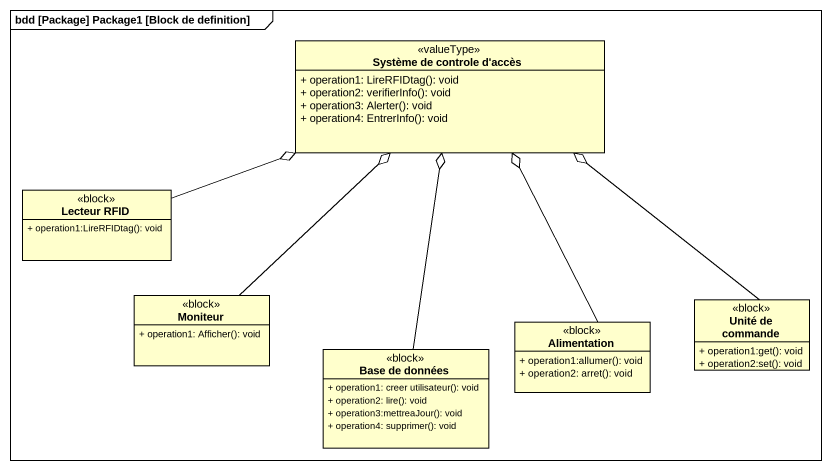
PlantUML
@startuml
mainframe bdd [Package] Package1 [Block de definition]
hide circle
hide empty members
skinparam classAttributeIconSize 0
class "Système de controle d'accès" as Système_de_controle_d_accès <<valueType>> {
  + operation1: LireRFIDtag(): void
  + operation2: verifierInfo(): void
  + operation3: Alerter(): void
  + operation4: EntrerInfo(): void
}
class "Lecteur RFID" as Lecteur_RFID <<block>> {
  + operation1:LireRFIDtag(): void
}
class Moniteur <<block>> {
  + operation1: Afficher(): void
}
class "Unité de commande" as Unité_de_commande <<block>> {
  + operation1:get(): void
  + operation2:set(): void
}
class "Base de données" as Base_de_données <<block>> {
  + operation1: creer utilisateur(): void
  + operation2: lire(): void
  + operation3:mettreaJour(): void
  + operation4: supprimer(): void
}
class Alimentation <<block>> {
  + operation1:allumer(): void
  + operation2: arret(): void
}
Lecteur_RFID -right-o Système_de_controle_d_accès
Moniteur -up-o Système_de_controle_d_accès
Unité_de_commande -up-o Système_de_controle_d_accès
Base_de_données -up-o Système_de_controle_d_accès
Alimentation -up-o Système_de_controle_d_accès
@enduml
